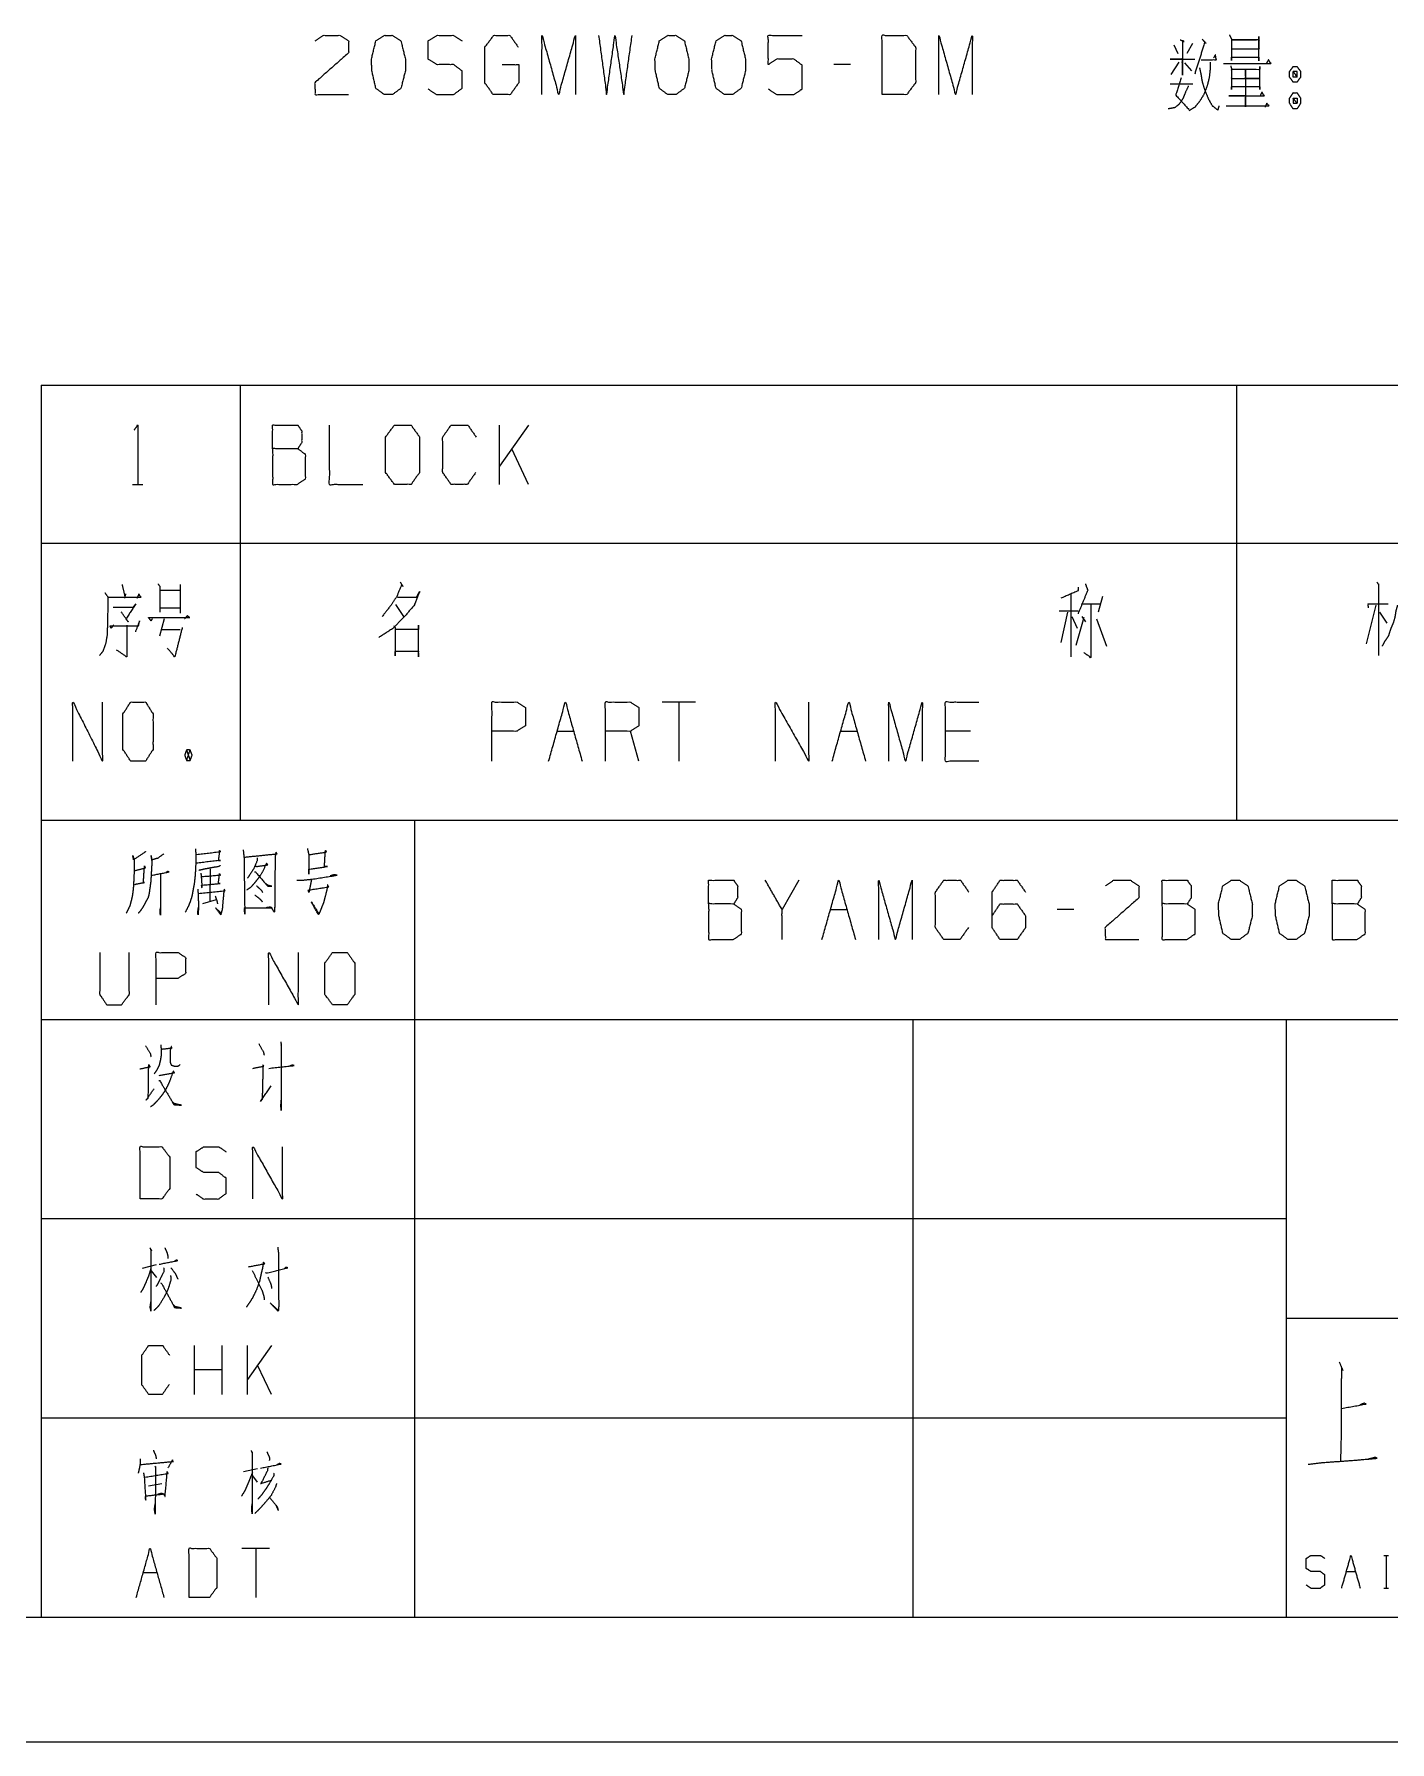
# Model space of a CAD drawing. Header units: millimetres. Extents: x 2210 to 79821, y -19430 to 2344.
# Drawn here: x 7686.4 to 7740.8, y 1492.8 to 1561.4 of the extents above; entities that cross this region are included whole.
import ezdxf

# ---------------------------------------------------------------- set-up
doc = ezdxf.new("R2010")
doc.units = ezdxf.units.MM
doc.layers.add('101', color=7, linetype='Continuous', true_color=0xffffff)

msp = doc.modelspace()

# ---------------------------------------------------------------- linework, layer by layer
msp.add_line((2209.782, 1492.822), (13049.157, 1492.822))
at = {"layer": '101', "color": 72, "linetype": 'Continuous', "lineweight": 18}
for p, q in [((7732.175, 1560.943), (7732.334, 1560.593)), ((7732.917, 1560.993), (7732.687, 1560.593)), ((7719.188, 1560.143), (7718.516, 1560.143)), ((7732.369, 1560.243), (7732.051, 1559.743)), ((7732.599, 1560.218), (7732.882, 1559.893)), ((7732.016, 1559.368), (7732.935, 1559.368)), ((7686.684, 1547.284), (7686.684, 1540.934)), ((7686.684, 1547.284), (7694.684, 1547.284)), ((7694.684, 1547.284), (7734.684, 1547.284)), ((7694.684, 1547.284), (7694.684, 1540.934)), ((7734.684, 1547.284), (7764.684, 1547.284)), ((7734.684, 1547.284), (7734.684, 1540.934)), ((7706.255, 1545.672), (7705.089, 1544.022)), ((7705.089, 1543.297), (7705.089, 1545.672)), ((7706.255, 1543.297), (7705.584, 1544.722)), ((7690.353, 1543.297), (7690.777, 1543.297)), ((7686.684, 1540.934), (7694.684, 1540.934)), ((7686.684, 1540.934), (7686.684, 1529.822)), ((7694.684, 1540.934), (7734.684, 1540.934)), ((7694.684, 1540.934), (7694.684, 1529.822)), ((7734.684, 1540.934), (7764.684, 1540.934)), ((7734.684, 1540.934), (7734.684, 1529.822)), ((7691.444, 1539.047), (7692.26, 1539.047)), ((7692.275, 1539.272), (7692.275, 1538.122)), ((7728.038, 1538.897), (7728.038, 1536.372)), ((7691.444, 1538.347), (7692.26, 1538.347)), ((7700.915, 1538.472), (7701.233, 1537.997)), ((7727.561, 1538.222), (7728.321, 1538.222)), ((7727.897, 1538.172), (7727.632, 1536.947)), ((7728.462, 1538.497), (7729.24, 1538.497)), ((7729.311, 1538.797), (7729.134, 1538.172)), ((7740.285, 1538.447), (7739.896, 1536.897)), ((7740.426, 1538.172), (7740.726, 1537.722)), ((7691.632, 1537.897), (7691.444, 1537.197)), ((7728.074, 1537.997), (7728.286, 1537.522)), ((7728.551, 1537.947), (7728.233, 1536.822)), ((7728.48, 1537.997), (7728.621, 1537.772)), ((7729.063, 1537.897), (7729.47, 1536.797)), ((7691.491, 1537.472), (7692.275, 1537.472)), ((7712.962, 1534.559), (7711.619, 1534.559)), ((7712.291, 1534.559), (7712.291, 1532.184)), ((7707.402, 1533.384), (7708.074, 1533.384)), ((7710.686, 1532.184), (7710.35, 1533.384)), ((7718.784, 1533.384), (7719.456, 1533.384)), ((7724.009, 1533.384), (7723.001, 1533.384)), ((7692.529, 1532.634), (7692.671, 1532.209)), ((7686.684, 1529.822), (7694.684, 1529.822)), ((7694.684, 1529.822), (7734.684, 1529.822)), ((7734.684, 1529.822), (7764.684, 1529.822)), ((7693.476, 1527.869), (7693.46, 1526.567)), ((7717.108, 1527.403), (7716.437, 1526.228)), ((7693.179, 1526.478), (7693.726, 1526.633)), ((7718.377, 1526.228), (7719.049, 1526.228)), ((7728.155, 1526.228), (7727.483, 1526.228)), ((7691.3, 1511.972), (7690.744, 1511.827)), ((7691.11, 1511.723), (7691.315, 1511.454)), ((7692.851, 1506.766), (7692.851, 1508.732)), ((7693.963, 1506.766), (7693.963, 1508.732)), ((7694.973, 1506.766), (7694.973, 1508.732)), ((7695.939, 1508.732), (7694.973, 1507.366)), ((7693.963, 1507.759), (7692.851, 1507.759)), ((7695.939, 1506.766), (7695.382, 1507.946)), ((7695.379, 1503.786), (7694.808, 1503.662)), ((7695.174, 1503.496), (7695.364, 1503.248)), ((7691.004, 1503.103), (7691.531, 1503.186)), ((7695.862, 1500.588), (7694.75, 1500.588)), ((7695.306, 1500.588), (7695.306, 1498.621)), ((7740.596, 1500.307), (7740.782, 1500.307)), ((7740.694, 1500.307), (7740.694, 1498.996)), ((7690.785, 1499.615), (7691.341, 1499.615)), ((7739.094, 1499.658), (7739.465, 1499.658)), ((7740.596, 1498.996), (7740.782, 1498.996))]:
    msp.add_line(p, q, dxfattribs=at)
at = {"layer": '101', "color": 133, "linetype": 'Continuous', "lineweight": 18}
for p, q in [((7686.684, 1529.822), (7866.684, 1529.822)), ((7686.684, 1529.822), (7686.684, 1497.822)), ((7701.684, 1529.822), (7701.684, 1497.822)), ((7686.684, 1521.822), (7866.684, 1521.822)), ((7721.684, 1521.822), (7721.684, 1497.822)), ((7736.684, 1521.822), (7736.684, 1497.822)), ((7686.684, 1513.822), (7736.684, 1513.822)), ((7736.684, 1509.822), (7845.684, 1509.822)), ((7686.684, 1505.822), (7736.684, 1505.822)), ((7476.684, 1497.822), (7866.684, 1497.822)), ((7686.684, 1497.822), (7866.684, 1497.822)), ((7451.684, 1492.822), (7871.684, 1492.822))]:
    msp.add_line(p, q, dxfattribs=at)
at = {"layer": '101', "color": 72, "linetype": 'Continuous', "lineweight": 18}
for points, knots in [([(7697.692, 1561.093), (7698.01, 1561.318), (7698.699, 1561.318), (7699.035, 1561.093), (7699.035, 1560.618), (7697.674, 1559.418), (7697.692, 1558.943), (7699.035, 1558.943)], [0, 0, 0.069691, 0.192976, 0.265274, 0.350227, 0.67474, 0.759752, 1, 1]), ([(7700.799, 1558.943), (7701.135, 1559.193), (7701.312, 1559.893), (7701.312, 1560.368), (7701.135, 1561.093), (7700.799, 1561.318), (7700.463, 1561.318), (7700.127, 1561.093), (7699.951, 1560.368), (7699.968, 1559.893), (7700.127, 1559.193), (7700.463, 1558.943), (7700.799, 1558.943)], [0, 0, 0.067524, 0.18397, 0.260583, 0.380943, 0.446139, 0.500306, 0.565503, 0.685862, 0.762528, 0.878309, 0.945833, 1, 1]), ([(7702.227, 1559.168), (7702.563, 1558.943), (7703.252, 1558.943), (7703.588, 1559.193), (7703.588, 1559.893), (7703.252, 1560.143), (7702.581, 1560.143), (7702.227, 1560.368), (7702.227, 1561.093), (7702.581, 1561.318), (7703.252, 1561.318), (7703.588, 1561.093)], [0, 0, 0.068037, 0.184056, 0.254519, 0.372335, 0.442798, 0.555842, 0.62637, 0.748394, 0.818922, 0.931966, 1, 1]), ([(7705.193, 1560.143), (7705.865, 1560.143), (7705.865, 1559.418), (7705.529, 1558.943), (7704.839, 1558.943), (7704.504, 1559.418), (7704.504, 1560.843), (7704.857, 1561.318), (7705.511, 1561.318), (7705.847, 1560.843)], [0, 0, 0.103295, 0.214796, 0.30426, 0.410274, 0.49974, 0.718896, 0.809958, 0.910535, 1, 1]), ([(7706.798, 1558.943), (7706.798, 1561.318), (7707.469, 1558.943), (7708.141, 1561.318), (7708.141, 1558.943)], [0, 0, 0.245192, 0.5, 0.754808, 1, 1]), ([(7709.074, 1561.318), (7709.392, 1558.943), (7709.728, 1561.318), (7710.082, 1558.943), (7710.418, 1561.318)], [0, 0, 0.249745, 0.499742, 0.750003, 1, 1]), ([(7712.181, 1558.943), (7712.517, 1559.193), (7712.694, 1559.893), (7712.694, 1560.368), (7712.517, 1561.093), (7712.181, 1561.318), (7711.846, 1561.318), (7711.51, 1561.093), (7711.333, 1560.368), (7711.351, 1559.893), (7711.51, 1559.193), (7711.846, 1558.943), (7712.181, 1558.943)], [0, 0, 0.067524, 0.18397, 0.260583, 0.380943, 0.446139, 0.500306, 0.565503, 0.685862, 0.762528, 0.878309, 0.945833, 1, 1]), ([(7714.458, 1558.943), (7714.794, 1559.193), (7714.971, 1559.893), (7714.971, 1560.368), (7714.794, 1561.093), (7714.458, 1561.318), (7714.122, 1561.318), (7713.786, 1561.093), (7713.61, 1560.368), (7713.627, 1559.893), (7713.786, 1559.193), (7714.122, 1558.943), (7714.458, 1558.943)], [0, 0, 0.067524, 0.18397, 0.260583, 0.380943, 0.446139, 0.500306, 0.565503, 0.685862, 0.762528, 0.878309, 0.945833, 1, 1]), ([(7715.886, 1559.168), (7716.222, 1558.943), (7716.911, 1558.943), (7717.247, 1559.168), (7717.247, 1560.118), (7716.911, 1560.368), (7716.222, 1560.368), (7715.886, 1560.143), (7715.886, 1561.318), (7717.247, 1561.318)], [0, 0, 0.062229, 0.168345, 0.230571, 0.376816, 0.441264, 0.547379, 0.609609, 0.79049, 1, 1]), ([(7720.457, 1558.943), (7721.446, 1558.943), (7721.8, 1559.418), (7721.8, 1560.843), (7721.446, 1561.318), (7720.457, 1561.318), (7720.457, 1558.943)], [0, 0, 0.142134, 0.22716, 0.43179, 0.516817, 0.658951, 1, 1]), ([(7722.733, 1558.943), (7722.733, 1561.318), (7723.405, 1558.943), (7724.076, 1561.318), (7724.076, 1558.943)], [0, 0, 0.245192, 0.5, 0.754808, 1, 1]), ([(7732.422, 1561.143), (7732.581, 1561.068), (7732.511, 1561.118), (7732.511, 1559.718), (7732.511, 1560.368), (7732.016, 1560.368), (7733.006, 1560.368)], [0, 0, 0.046317, 0.06912, 0.437818, 0.608999, 0.739333, 1, 1]), ([(7733.306, 1561.168), (7733.465, 1560.993), (7733.412, 1561.043), (7733.006, 1559.768)], [0, 0, 0.14354, 0.187773, 1, 1]), ([(7734.398, 1561.343), (7734.487, 1561.168), (7734.487, 1560.318), (7734.487, 1560.443), (7735.583, 1560.443), (7735.583, 1560.293), (7735.583, 1561.268), (7735.583, 1561.143), (7734.487, 1561.143), (7735.583, 1561.143), (7735.583, 1560.768), (7734.487, 1560.768)], [0, 0, 0.027307, 0.145701, 0.163112, 0.315748, 0.336642, 0.472446, 0.489857, 0.642494, 0.795131, 0.847363, 1, 1]), ([(7733.624, 1560.243), (7733.624, 1559.943), (7733.589, 1559.618), (7733.5, 1559.268), (7733.359, 1558.918), (7733.2, 1558.668), (7733.023, 1558.443), (7732.776, 1558.293)], [0, 0, 0.134096, 0.280225, 0.441583, 0.610311, 0.742764, 0.870658, 1, 1]), ([(7733.271, 1560.343), (7733.872, 1560.343), (7733.836, 1560.543), (7733.766, 1560.418)], [0, 0, 0.634144, 0.848464, 1, 1]), ([(7734.169, 1560.193), (7736.06, 1560.193), (7735.971, 1560.343), (7735.883, 1560.193)], [0, 0, 0.844518, 0.922261, 1, 1]), ([(7732.458, 1559.618), (7732.246, 1558.918), (7732.776, 1558.343)], [0, 0, 0.48324, 1, 1]), ([(7733.2, 1560.018), (7733.253, 1559.768), (7733.306, 1559.468), (7733.412, 1559.118), (7733.554, 1558.768), (7733.713, 1558.493), (7733.942, 1558.318), (7733.995, 1558.493)], [0, 0, 0.122115, 0.267684, 0.442437, 0.622812, 0.774611, 0.912622, 1, 1]), ([(7734.451, 1560.093), (7734.487, 1559.968), (7734.487, 1559.143), (7734.487, 1559.268), (7735.618, 1559.268), (7735.618, 1559.143), (7735.618, 1560.068), (7735.618, 1559.943), (7734.487, 1559.943), (7734.487, 1559.593), (7735.618, 1559.593), (7735.052, 1559.593), (7735.052, 1559.943), (7735.052, 1558.443), (7735.052, 1558.893), (7734.381, 1558.893), (7735.795, 1558.893), (7735.706, 1559.043), (7735.636, 1558.893)], [0, 0, 0.011506, 0.084582, 0.095654, 0.195851, 0.206923, 0.288857, 0.299929, 0.400126, 0.431128, 0.531325, 0.581425, 0.612426, 0.745291, 0.78515, 0.844642, 0.96989, 0.985312, 1, 1]), ([(7737.117, 1560.068), (7736.958, 1560.068), (7736.816, 1559.868), (7736.816, 1559.643), (7736.958, 1559.443), (7737.117, 1559.443), (7737.258, 1559.643), (7737.258, 1559.868), (7737.117, 1560.068)], [0, 0, 0.091001, 0.231139, 0.359865, 0.5, 0.591001, 0.731136, 0.859863, 1, 1]), ([(7736.958, 1559.643), (7737.117, 1559.643), (7736.958, 1559.868), (7736.958, 1559.643)], [0, 0, 0.241145, 0.658887, 1, 1]), ([(7737.117, 1559.643), (7737.117, 1559.868), (7736.958, 1559.868)], [0, 0, 0.585845, 1, 1]), ([(7732.758, 1559.293), (7732.617, 1558.993), (7732.528, 1558.768), (7732.369, 1558.543), (7732.21, 1558.418), (7731.945, 1558.368)], [0, 0, 0.251056, 0.434038, 0.642627, 0.795774, 1, 1]), ([(7737.258, 1558.793), (7737.117, 1559.018), (7736.958, 1559.018), (7736.816, 1558.793), (7736.816, 1558.593), (7736.958, 1558.368), (7737.117, 1558.368), (7737.258, 1558.593), (7737.258, 1558.793)], [0, 0, 0.149203, 0.238508, 0.387711, 0.5, 0.649203, 0.738508, 0.887711, 1, 1]), ([(7736.958, 1558.793), (7736.958, 1558.593), (7737.117, 1558.593)], [0, 0, 0.557008, 1, 1]), ([(7737.117, 1558.793), (7736.958, 1558.793), (7737.117, 1558.593), (7737.117, 1558.793)], [0, 0, 0.258804, 0.674586, 1, 1]), ([(7734.275, 1558.493), (7735.989, 1558.493), (7735.901, 1558.593), (7735.83, 1558.443)], [0, 0, 0.851384, 0.917653, 1, 1]), ([(7690.423, 1545.472), (7690.565, 1545.672), (7690.565, 1543.297)], [0, 0, 0.093491, 1, 1]), ([(7695.983, 1544.722), (7695.983, 1545.672), (7696.99, 1545.672), (7697.149, 1545.447), (7697.149, 1544.972), (7696.99, 1544.722), (7695.983, 1544.722), (7695.983, 1543.297), (7696.973, 1543.297), (7697.308, 1543.522), (7697.308, 1544.497), (7696.99, 1544.722)], [0, 0, 0.115917, 0.238846, 0.272468, 0.330427, 0.366584, 0.489512, 0.663388, 0.78416, 0.833484, 0.952452, 1, 1]), ([(7698.259, 1545.672), (7698.259, 1543.297), (7699.603, 1543.297)], [0, 0, 0.638733, 1, 1]), ([(7700.872, 1543.297), (7701.543, 1543.297), (7701.879, 1543.772), (7701.879, 1545.197), (7701.543, 1545.672), (7700.872, 1545.672), (7700.518, 1545.197), (7700.518, 1543.772), (7700.872, 1543.297)], [0, 0, 0.102684, 0.191619, 0.409477, 0.498411, 0.601095, 0.691619, 0.909477, 1, 1]), ([(7704.138, 1543.772), (7703.802, 1543.297), (7703.148, 1543.297), (7702.812, 1543.772), (7702.812, 1545.197), (7703.148, 1545.672), (7703.82, 1545.672), (7704.155, 1545.197)], [0, 0, 0.11457, 0.243368, 0.357935, 0.638584, 0.753151, 0.88543, 1, 1]), ([(7689.247, 1538.947), (7689.372, 1538.772), (7689.341, 1537.272), (7689.278, 1536.897), (7689.168, 1536.597), (7689.027, 1536.422)], [0, 0, 0.081566, 0.649824, 0.793832, 0.914832, 1, 1]), ([(7689.388, 1538.772), (7690.69, 1538.772), (7690.612, 1538.897), (7690.533, 1538.722)], [0, 0, 0.79327, 0.883171, 1, 1]), ([(7689.937, 1539.272), (7690.047, 1538.822), (7690.078, 1538.897), (7690.031, 1538.722)], [0, 0, 0.638265, 0.750293, 1, 1]), ([(7691.381, 1539.297), (7691.459, 1539.197), (7691.459, 1538.172)], [0, 0, 0.110318, 1, 1]), ([(7701.003, 1538.772), (7701.763, 1538.772), (7701.887, 1538.997), (7701.657, 1538.422), (7701.233, 1537.947), (7700.827, 1537.522), (7700.243, 1537.147)], [0, 0, 0.213824, 0.286066, 0.460275, 0.639447, 0.80491, 1, 1]), ([(7701.109, 1539.372), (7701.215, 1539.197), (7701.162, 1539.272), (7700.968, 1538.797), (7700.738, 1538.447), (7700.385, 1537.997)], [0, 0, 0.113643, 0.164652, 0.449685, 0.682203, 1, 1]), ([(7728.321, 1539.172), (7728.321, 1539.022), (7727.632, 1538.722)], [0, 0, 0.166335, 1, 1]), ([(7728.621, 1539.297), (7728.71, 1539.047), (7728.321, 1538.097)], [0, 0, 0.205285, 1, 1]), ([(7740.32, 1539.372), (7740.391, 1539.272), (7740.391, 1536.422)], [0, 0, 0.041199, 1, 1]), ([(7689.576, 1538.372), (7690.392, 1538.372), (7690.486, 1538.497), (7690.094, 1537.897), (7690.188, 1537.772), (7689.906, 1538.172)], [0, 0, 0.349352, 0.41636, 0.723317, 0.790325, 1, 1]), ([(7728.834, 1538.497), (7728.834, 1536.347), (7728.551, 1536.547)], [0, 0, 0.861245, 1, 1]), ([(7739.984, 1538.347), (7739.966, 1538.497), (7740.779, 1538.497)], [0, 0, 0.156667, 1, 1]), ([(7741.151, 1538.447), (7741.08, 1538.197), (7741.045, 1537.972), (7740.974, 1537.722), (7740.868, 1537.472), (7740.779, 1537.197), (7740.638, 1536.997), (7740.532, 1536.797)], [0, 0, 0.146031, 0.274053, 0.420084, 0.572724, 0.735083, 0.872755, 1, 1]), ([(7689.592, 1537.647), (7689.498, 1537.522), (7689.451, 1537.622), (7690.596, 1537.622), (7690.643, 1537.822), (7690.471, 1537.372)], [0, 0, 0.074524, 0.127161, 0.67261, 0.770465, 1, 1]), ([(7690.125, 1537.647), (7690.125, 1536.372), (7689.718, 1536.647)], [0, 0, 0.721581, 1, 1]), ([(7691.146, 1537.897), (7691.099, 1537.822), (7691.004, 1537.947), (7692.652, 1537.947), (7692.558, 1538.022), (7692.448, 1537.897)], [0, 0, 0.040633, 0.112439, 0.86841, 0.923643, 1, 1]), ([(7692.354, 1537.547), (7692.056, 1536.372), (7691.757, 1536.722)], [0, 0, 0.725031, 1, 1]), ([(7700.844, 1537.622), (7700.897, 1537.547), (7700.897, 1536.422), (7700.897, 1536.597), (7701.834, 1536.597), (7701.834, 1536.372), (7701.834, 1537.647), (7701.834, 1537.472), (7700.933, 1537.472)], [0, 0, 0.018725, 0.248079, 0.283757, 0.474741, 0.520613, 0.780549, 0.816226, 1, 1]), ([(7687.963, 1532.184), (7687.963, 1534.559), (7689.156, 1532.184), (7689.156, 1534.559)], [0, 0, 0.320621, 0.679379, 1, 1]), ([(7690.286, 1532.184), (7690.882, 1532.184), (7691.18, 1532.659), (7691.18, 1534.084), (7690.882, 1534.559), (7690.286, 1534.559), (7689.972, 1534.084), (7689.972, 1532.659), (7690.286, 1532.184)], [0, 0, 0.094594, 0.183574, 0.409674, 0.498654, 0.593248, 0.683574, 0.909674, 1, 1]), ([(7704.79, 1532.184), (7704.79, 1534.559), (7705.797, 1534.559), (7706.133, 1534.334), (7706.133, 1533.609), (7705.779, 1533.384), (7704.79, 1533.384)], [0, 0, 0.401146, 0.571314, 0.639588, 0.762043, 0.832817, 1, 1]), ([(7709.343, 1532.184), (7709.343, 1534.559), (7710.35, 1534.559), (7710.686, 1534.334), (7710.686, 1533.609), (7710.35, 1533.384), (7709.343, 1533.384)], [0, 0, 0.400952, 0.571034, 0.639278, 0.761674, 0.829918, 1, 1]), ([(7716.172, 1532.184), (7716.172, 1534.559), (7717.515, 1532.184), (7717.515, 1534.559)], [0, 0, 0.317574, 0.682426, 1, 1]), ([(7720.725, 1532.184), (7720.725, 1534.559), (7721.397, 1532.184), (7722.068, 1534.559), (7722.068, 1532.184)], [0, 0, 0.245192, 0.5, 0.754808, 1, 1]), ([(7724.345, 1532.184), (7723.001, 1532.184), (7723.001, 1534.559), (7724.345, 1534.559)], [0, 0, 0.26539, 0.73461, 1, 1]), ([(7692.529, 1532.209), (7692.671, 1532.209), (7692.749, 1532.434), (7692.671, 1532.634), (7692.529, 1532.634), (7692.451, 1532.434), (7692.529, 1532.209), (7692.671, 1532.634)], [0, 0, 0.086283, 0.23189, 0.363169, 0.449452, 0.580731, 0.726338, 1, 1]), ([(7692.883, 1528.664), (7692.898, 1528.466), (7692.898, 1528.112), (7692.883, 1527.781), (7692.867, 1527.56), (7692.836, 1527.273), (7692.789, 1527.03), (7692.742, 1526.765), (7692.68, 1526.567), (7692.602, 1526.368), (7692.477, 1526.125)], [0, 0, 0.076501, 0.212087, 0.339339, 0.424292, 0.535104, 0.630036, 0.733301, 0.813244, 0.895184, 1, 1]), ([(7692.929, 1528.443), (7693.897, 1528.554), (7693.85, 1528.598), (7693.804, 1528.201), (7693.882, 1528.201), (7692.914, 1528.09)], [0, 0, 0.39108, 0.416924, 0.577585, 0.60892, 1, 1]), ([(7694.802, 1528.62), (7694.833, 1528.333), (7694.865, 1526.059), (7694.849, 1526.302), (7695.957, 1526.302), (7695.879, 1526.324), (7695.723, 1526.302)], [0, 0, 0.069512, 0.617083, 0.675676, 0.942511, 0.962039, 1, 1]), ([(7697.377, 1528.686), (7697.44, 1528.421), (7697.44, 1527.649), (7697.44, 1527.847), (7698.189, 1527.958), (7698.064, 1527.958), (7698.095, 1528.51), (7698.111, 1528.598), (7698.142, 1528.532), (7698.033, 1528.51), (7697.44, 1528.421)], [0, 0, 0.076615, 0.294118, 0.350048, 0.563217, 0.598361, 0.753969, 0.779212, 0.799823, 0.831203, 1, 1]), ([(7690.885, 1528.554), (7690.823, 1528.51), (7690.401, 1528.223), (7690.37, 1528.399), (7690.417, 1528.223), (7690.417, 1527.649), (7690.401, 1527.295), (7690.385, 1527.052), (7690.354, 1526.81), (7690.307, 1526.589), (7690.245, 1526.368), (7690.167, 1526.213), (7690.104, 1526.081)], [0, 0, 0.024363, 0.186803, 0.243942, 0.302154, 0.485023, 0.597668, 0.675195, 0.753199, 0.825098, 0.898191, 0.953346, 1, 1]), ([(7690.448, 1527.229), (7690.479, 1527.251), (7690.838, 1527.317), (7690.791, 1527.295), (7690.838, 1527.98), (7690.869, 1527.891), (7690.432, 1527.781)], [0, 0, 0.022681, 0.239273, 0.269981, 0.676983, 0.732557, 1, 1]), ([(7691.619, 1528.466), (7691.369, 1528.289), (7691.135, 1528.223), (7691.104, 1528.399), (7691.135, 1528.134), (7691.119, 1527.869), (7691.104, 1527.582), (7691.088, 1527.339), (7691.057, 1527.119), (7691.026, 1526.876), (7690.979, 1526.699), (7690.901, 1526.567), (7690.823, 1526.412), (7690.745, 1526.28), (7690.666, 1526.169), (7690.588, 1526.081)], [0, 0, 0.096323, 0.172941, 0.229419, 0.31342, 0.396988, 0.487497, 0.564126, 0.634338, 0.711439, 0.768976, 0.817389, 0.871907, 0.92032, 0.962889, 1, 1]), ([(7693.882, 1528.002), (7693.835, 1527.958), (7693.445, 1527.891), (7693.226, 1527.847), (7693.023, 1527.803)], [0, 0, 0.07226, 0.516589, 0.766867, 1, 1]), ([(7694.849, 1528.333), (7696.16, 1528.466), (7696.113, 1528.532), (7696.082, 1528.333), (7696.067, 1526.346), (7696.051, 1526.125), (7695.942, 1526.302)], [0, 0, 0.32813, 0.348326, 0.398409, 0.893176, 0.948286, 1, 1]), ([(7695.286, 1527.98), (7695.348, 1527.958), (7695.786, 1528.024), (7695.739, 1528.09), (7695.536, 1527.671), (7695.38, 1527.45), (7695.239, 1527.273), (7695.099, 1527.119), (7694.943, 1527.008)], [0, 0, 0.033928, 0.260451, 0.302015, 0.540804, 0.679359, 0.795007, 0.902031, 1, 1]), ([(7695.364, 1528.311), (7695.364, 1528.201), (7695.224, 1527.869), (7695.052, 1527.604), (7694.974, 1527.494)], [0, 0, 0.119857, 0.510439, 0.853216, 1, 1]), ([(7691.119, 1527.604), (7691.822, 1527.737), (7691.775, 1527.759), (7691.697, 1527.715)], [0, 0, 0.834819, 0.895271, 1, 1]), ([(7691.478, 1527.649), (7691.478, 1526.015), (7691.463, 1526.125), (7691.478, 1526.302)], [0, 0, 0.849785, 0.907773, 1, 1]), ([(7693.101, 1527.693), (7693.117, 1527.538), (7693.148, 1527.097), (7693.132, 1527.207), (7693.866, 1527.273), (7693.804, 1527.273), (7693.85, 1527.671), (7693.882, 1527.604), (7693.117, 1527.538)], [0, 0, 0.056492, 0.217482, 0.258029, 0.525926, 0.548635, 0.694164, 0.720796, 1, 1]), ([(7695.255, 1527.737), (7695.302, 1527.737), (7695.786, 1527.163), (7695.957, 1527.163), (7695.786, 1527.207), (7695.708, 1527.251)], [0, 0, 0.037884, 0.645156, 0.784053, 0.927468, 1, 1]), ([(7696.956, 1527.406), (7697.159, 1527.406), (7697.565, 1527.45), (7698.564, 1527.604), (7698.454, 1527.627), (7698.298, 1527.582)], [0, 0, 0.107045, 0.322389, 0.855631, 0.914429, 1, 1]), ([(7697.549, 1527.45), (7697.44, 1526.92), (7697.409, 1527.008), (7698.236, 1527.141), (7698.189, 1527.229), (7698.189, 1527.141), (7698.095, 1526.765), (7698.033, 1526.523), (7697.955, 1526.324), (7697.892, 1526.169), (7697.846, 1526.059), (7697.814, 1526.037), (7697.533, 1526.545), (7697.83, 1526.081)], [0, 0, 0.136367, 0.159976, 0.371153, 0.396349, 0.418608, 0.516111, 0.579315, 0.633124, 0.675136, 0.705359, 0.714999, 0.861275, 1, 1]), ([(7713.489, 1526.453), (7713.489, 1527.403), (7714.496, 1527.403), (7714.655, 1527.178), (7714.655, 1526.703), (7714.496, 1526.453), (7713.489, 1526.453), (7713.489, 1525.028), (7714.478, 1525.028), (7714.814, 1525.253), (7714.814, 1526.228), (7714.496, 1526.453)], [0, 0, 0.115917, 0.238846, 0.272469, 0.330427, 0.366584, 0.489513, 0.663388, 0.78416, 0.833484, 0.952452, 1, 1]), ([(7716.437, 1525.028), (7716.437, 1526.228), (7715.765, 1527.403)], [0, 0, 0.469958, 1, 1]), ([(7720.318, 1525.028), (7720.318, 1527.403), (7720.99, 1525.028), (7721.661, 1527.403), (7721.661, 1525.028)], [0, 0, 0.245192, 0.5, 0.754808, 1, 1]), ([(7723.92, 1525.503), (7723.584, 1525.028), (7722.93, 1525.028), (7722.594, 1525.503), (7722.594, 1526.928), (7722.93, 1527.403), (7723.602, 1527.403), (7723.938, 1526.928)], [0, 0, 0.11457, 0.243368, 0.357935, 0.638584, 0.753151, 0.88543, 1, 1]), ([(7724.871, 1525.978), (7725.189, 1526.453), (7725.878, 1526.453), (7726.214, 1525.978), (7726.214, 1525.503), (7725.878, 1525.028), (7725.189, 1525.028), (7724.871, 1525.503), (7724.871, 1526.928), (7725.189, 1527.403), (7725.878, 1527.403), (7726.214, 1526.928)], [0, 0, 0.076963, 0.16976, 0.248073, 0.312018, 0.390331, 0.483129, 0.560091, 0.751927, 0.828889, 0.921687, 1, 1]), ([(7729.424, 1527.178), (7729.742, 1527.403), (7730.431, 1527.403), (7730.767, 1527.178), (7730.767, 1526.703), (7729.406, 1525.503), (7729.424, 1525.028), (7730.767, 1525.028)], [0, 0, 0.069694, 0.192979, 0.265274, 0.350227, 0.67474, 0.759752, 1, 1]), ([(7731.7, 1526.453), (7731.7, 1527.403), (7732.708, 1527.403), (7732.867, 1527.178), (7732.867, 1526.703), (7732.708, 1526.453), (7731.7, 1526.453), (7731.7, 1525.028), (7732.69, 1525.028), (7733.026, 1525.253), (7733.026, 1526.228), (7732.708, 1526.453)], [0, 0, 0.115917, 0.238847, 0.27247, 0.330429, 0.366585, 0.489516, 0.663391, 0.784165, 0.833487, 0.952454, 1, 1]), ([(7734.808, 1525.028), (7735.143, 1525.278), (7735.32, 1525.978), (7735.32, 1526.453), (7735.143, 1527.178), (7734.808, 1527.403), (7734.472, 1527.403), (7734.136, 1527.178), (7733.959, 1526.453), (7733.977, 1525.978), (7734.136, 1525.278), (7734.472, 1525.028), (7734.808, 1525.028)], [0, 0, 0.067527, 0.183972, 0.260585, 0.380944, 0.446144, 0.500307, 0.565506, 0.685865, 0.76253, 0.87831, 0.945837, 1, 1]), ([(7737.084, 1525.028), (7737.42, 1525.278), (7737.597, 1525.978), (7737.597, 1526.453), (7737.42, 1527.178), (7737.084, 1527.403), (7736.748, 1527.403), (7736.412, 1527.178), (7736.236, 1526.453), (7736.253, 1525.978), (7736.412, 1525.278), (7736.748, 1525.028), (7737.084, 1525.028)], [0, 0, 0.067524, 0.18397, 0.260583, 0.380943, 0.446139, 0.500306, 0.565503, 0.685863, 0.762528, 0.878309, 0.945833, 1, 1]), ([(7738.53, 1526.453), (7738.53, 1527.403), (7739.537, 1527.403), (7739.696, 1527.178), (7739.696, 1526.703), (7739.537, 1526.453), (7738.53, 1526.453), (7738.53, 1525.028), (7739.52, 1525.028), (7739.855, 1525.253), (7739.855, 1526.228), (7739.537, 1526.453)], [0, 0, 0.115917, 0.238848, 0.27247, 0.330428, 0.366584, 0.489515, 0.66339, 0.784162, 0.833487, 0.952454, 1, 1]), ([(7692.976, 1527.052), (7692.992, 1526.854), (7693.007, 1526.346), (7692.992, 1526.015), (7692.976, 1526.103), (7693.007, 1526.324)], [0, 0, 0.147471, 0.523365, 0.768668, 0.835023, 1, 1]), ([(7693.007, 1526.876), (7694.069, 1526.986), (7694.038, 1527.052), (7694.022, 1526.942), (7693.975, 1526.434), (7693.96, 1526.235), (7693.897, 1526.015), (7693.694, 1526.302), (7693.913, 1526.081)], [0, 0, 0.374083, 0.399749, 0.43883, 0.61759, 0.687459, 0.767887, 0.891105, 1, 1]), ([(7693.679, 1526.765), (7693.741, 1526.589), (7693.772, 1526.456)], [0, 0, 0.579215, 1, 1]), ([(7695.27, 1526.81), (7695.473, 1526.655), (7695.567, 1526.545)], [0, 0, 0.637944, 1, 1]), ([(7695.333, 1527.185), (7695.505, 1527.03), (7695.583, 1526.92)], [0, 0, 0.630834, 1, 1]), ([(7689.04, 1524.502), (7689.04, 1522.824), (7689.321, 1522.405), (7689.915, 1522.405), (7690.227, 1522.824), (7690.227, 1524.502)], [0, 0, 0.33715, 0.438599, 0.557782, 0.66285, 1, 1]), ([(7691.303, 1522.405), (7691.303, 1524.502), (7692.193, 1524.502), (7692.49, 1524.303), (7692.49, 1523.663), (7692.177, 1523.464), (7691.303, 1523.464)], [0, 0, 0.401145, 0.571312, 0.639588, 0.762043, 0.832818, 1, 1]), ([(7695.829, 1522.405), (7695.829, 1524.502), (7697.016, 1522.405), (7697.016, 1524.502)], [0, 0, 0.317575, 0.682425, 1, 1]), ([(7698.389, 1522.405), (7698.982, 1522.405), (7699.279, 1522.824), (7699.279, 1524.083), (7698.982, 1524.502), (7698.389, 1524.502), (7698.077, 1524.083), (7698.077, 1522.824), (7698.389, 1522.405)], [0, 0, 0.102684, 0.19162, 0.409478, 0.498414, 0.601098, 0.69162, 0.909478, 1, 1]), ([(7690.882, 1520.761), (7691.07, 1520.452), (7691.101, 1520.32)], [0, 0, 0.726452, 1, 1]), ([(7691.491, 1520.805), (7691.507, 1520.607), (7691.507, 1520.386), (7691.476, 1520.187), (7691.429, 1519.988), (7691.366, 1519.856), (7691.304, 1519.745), (7691.226, 1519.635)], [0, 0, 0.161539, 0.340478, 0.503498, 0.668955, 0.787647, 0.890428, 1, 1]), ([(7691.522, 1520.629), (7691.944, 1520.673), (7691.913, 1520.739), (7691.866, 1520.562), (7691.866, 1520.408), (7691.866, 1520.121), (7691.881, 1520.055), (7691.913, 1519.988), (7691.975, 1519.966), (7692.053, 1519.944), (7692.162, 1519.944), (7692.225, 1519.966), (7692.272, 1520.01)], [0, 0, 0.256861, 0.301243, 0.412007, 0.505689, 0.679669, 0.720918, 0.765306, 0.805452, 0.854617, 0.920845, 0.960991, 1, 1]), ([(7695.424, 1520.849), (7695.611, 1520.518), (7695.642, 1520.386)], [0, 0, 0.736529, 1, 1]), ([(7696.314, 1520.916), (7696.329, 1520.761), (7696.329, 1518.178), (7696.314, 1518.354), (7696.329, 1518.575)], [0, 0, 0.049515, 0.872926, 0.929447, 1, 1]), ([(7690.648, 1519.834), (7691.07, 1519.922), (7691.007, 1520.01), (7690.992, 1519.834), (7690.976, 1518.664), (7690.898, 1518.575), (7691.226, 1519.039)], [0, 0, 0.167422, 0.209474, 0.278414, 0.733408, 0.779231, 1, 1]), ([(7691.429, 1519.569), (7692.038, 1519.679), (7691.991, 1519.745), (7691.85, 1519.348), (7691.772, 1519.171), (7691.694, 1519.017), (7691.569, 1518.818), (7691.429, 1518.641), (7691.288, 1518.487), (7691.179, 1518.377), (7691.085, 1518.31)], [0, 0, 0.254941, 0.288363, 0.462053, 0.541623, 0.612966, 0.709673, 0.80267, 0.888733, 0.952733, 1, 1]), ([(7695.19, 1519.856), (7695.627, 1519.944), (7695.596, 1519.988), (7695.564, 1518.619), (7695.502, 1518.531), (7695.923, 1519.149)], [0, 0, 0.163595, 0.183435, 0.685805, 0.725489, 1, 1]), ([(7695.83, 1519.856), (7696.844, 1519.966), (7696.782, 1519.988), (7696.657, 1519.944)], [0, 0, 0.837047, 0.891364, 1, 1]), ([(7691.413, 1519.37), (7691.444, 1519.37), (7692.022, 1518.399), (7692.319, 1518.377), (7692.022, 1518.443), (7691.944, 1518.531)], [0, 0, 0.016597, 0.617583, 0.775731, 0.937327, 1, 1]), ([(7690.664, 1514.612), (7691.538, 1514.612), (7691.85, 1515.031), (7691.85, 1516.29), (7691.538, 1516.709), (7690.664, 1516.709), (7690.664, 1514.612)], [0, 0, 0.142136, 0.227161, 0.43179, 0.516816, 0.658952, 1, 1]), ([(7692.911, 1514.811), (7693.208, 1514.612), (7693.817, 1514.612), (7694.113, 1514.833), (7694.113, 1515.451), (7693.817, 1515.672), (7693.223, 1515.672), (7692.911, 1515.87), (7692.911, 1516.511), (7693.223, 1516.709), (7693.817, 1516.709), (7694.113, 1516.511)], [0, 0, 0.068036, 0.184055, 0.254519, 0.372335, 0.4428, 0.555844, 0.62637, 0.748394, 0.81892, 0.931964, 1, 1]), ([(7695.19, 1514.612), (7695.19, 1516.709), (7696.376, 1514.612), (7696.376, 1516.709)], [0, 0, 0.317575, 0.682425, 1, 1]), ([(7691.052, 1512.655), (7691.125, 1512.531), (7691.095, 1512.572), (7691.095, 1510.13), (7691.066, 1510.274), (7691.095, 1510.481)], [0, 0, 0.048142, 0.065074, 0.880813, 0.930182, 1, 1]), ([(7691.432, 1511.993), (7692.178, 1512.137), (7692.12, 1512.158), (7692.047, 1512.117)], [0, 0, 0.838754, 0.907252, 1, 1]), ([(7691.652, 1512.655), (7691.739, 1512.469), (7691.769, 1512.344), (7691.769, 1512.22)], [0, 0, 0.449924, 0.728677, 1, 1]), ([(7696.187, 1512.676), (7696.217, 1512.448), (7696.217, 1510.875), (7696.231, 1510.357), (7696.217, 1510.15), (7696.202, 1510.109), (7695.88, 1510.44), (7696.202, 1510.15)], [0, 0, 0.066217, 0.519982, 0.669307, 0.729162, 0.741827, 0.875056, 1, 1]), ([(7691.095, 1511.827), (7691.008, 1511.537), (7690.905, 1511.289), (7690.803, 1511.061), (7690.686, 1510.854)], [0, 0, 0.285939, 0.539663, 0.775435, 1, 1]), ([(7691.886, 1511.537), (7691.9, 1511.372), (7691.813, 1511.082), (7691.725, 1510.854), (7691.622, 1510.668), (7691.447, 1510.378), (7691.344, 1510.254), (7691.213, 1510.13)], [0, 0, 0.103476, 0.291956, 0.443856, 0.576191, 0.787107, 0.887318, 1, 1]), ([(7691.622, 1511.848), (7691.608, 1511.682), (7691.461, 1511.392), (7691.359, 1511.185), (7691.3, 1511.102)], [0, 0, 0.201933, 0.596284, 0.876828, 1, 1]), ([(7691.9, 1511.848), (7692.076, 1511.62), (7692.12, 1511.516), (7692.178, 1511.392)], [0, 0, 0.535199, 0.744449, 1, 1]), ([(7695.017, 1511.889), (7695.66, 1512.013), (7695.617, 1512.075), (7695.573, 1511.827), (7695.514, 1511.579), (7695.456, 1511.309), (7695.339, 1510.978), (7695.207, 1510.709), (7695.192, 1510.668), (7695.075, 1510.481), (7694.929, 1510.274)], [0, 0, 0.244428, 0.272774, 0.366789, 0.461906, 0.564547, 0.695473, 0.807142, 0.823507, 0.905515, 1, 1]), ([(7695.163, 1511.744), (7695.558, 1510.937), (7695.631, 1510.709), (7695.646, 1510.564)], [0, 0, 0.70022, 0.886543, 1, 1]), ([(7695.69, 1511.661), (7695.734, 1511.641), (7696.582, 1511.848), (7696.524, 1511.868), (7696.465, 1511.827)], [0, 0, 0.045965, 0.873307, 0.932104, 1, 1]), ([(7695.792, 1511.475), (7695.924, 1511.165), (7695.939, 1511.02)], [0, 0, 0.698424, 1, 1]), ([(7691.491, 1511.247), (7691.535, 1511.206), (7692.047, 1510.254), (7692.325, 1510.233), (7692.061, 1510.295), (7691.988, 1510.378)], [0, 0, 0.033497, 0.633662, 0.788434, 0.938664, 1, 1]), ([(7691.827, 1507.159), (7691.549, 1506.766), (7691.008, 1506.766), (7690.73, 1507.159), (7690.73, 1508.339), (7691.008, 1508.732), (7691.564, 1508.732), (7691.842, 1508.339)], [0, 0, 0.114569, 0.243366, 0.357935, 0.638584, 0.753153, 0.885431, 1, 1]), ([(7738.812, 1508.069), (7738.958, 1507.724), (7738.909, 1507.828), (7738.885, 1507.103), (7738.885, 1505.068), (7738.86, 1504.102)], [0, 0, 0.088891, 0.116032, 0.287978, 0.770794, 1, 1]), ([(7738.909, 1506.206), (7739.885, 1506.379), (7739.812, 1506.413), (7739.641, 1506.344)], [0, 0, 0.788943, 0.853361, 1, 1]), ([(7690.668, 1504.179), (7690.668, 1503.993), (7690.609, 1503.703), (7690.58, 1503.6)], [0, 0, 0.316024, 0.817546, 1, 1]), ([(7690.668, 1503.952), (7691.985, 1504.076), (7691.956, 1504.138), (7691.78, 1503.807)], [0, 0, 0.748923, 0.787787, 1, 1]), ([(7691.195, 1504.531), (7691.282, 1504.324), (7691.312, 1504.179)], [0, 0, 0.60334, 1, 1]), ([(7695.116, 1504.511), (7695.174, 1504.407), (7695.16, 1504.428), (7695.16, 1501.985), (7695.145, 1502.171), (7695.16, 1502.378)], [0, 0, 0.039885, 0.048389, 0.86771, 0.930393, 1, 1]), ([(7695.496, 1503.807), (7696.316, 1503.972), (7696.257, 1503.993), (7696.14, 1503.931)], [0, 0, 0.811187, 0.871426, 1, 1]), ([(7695.745, 1504.469), (7695.847, 1504.262), (7695.862, 1504.179), (7695.847, 1504.117)], [0, 0, 0.609647, 0.831592, 1, 1]), ([(7737.568, 1503.964), (7738.153, 1504.033), (7739.568, 1504.136), (7740.324, 1504.205), (7740.251, 1504.24), (7739.982, 1504.171)], [0, 0, 0.188617, 0.642502, 0.885462, 0.911348, 1, 1]), ([(7690.799, 1503.62), (7690.829, 1503.434), (7690.887, 1502.523), (7690.873, 1502.689), (7691.604, 1502.772), (7691.517, 1502.792), (7691.356, 1502.751)], [0, 0, 0.083431, 0.487204, 0.560752, 0.886551, 0.926463, 1, 1]), ([(7691.604, 1502.772), (7691.663, 1502.668), (7691.751, 1503.662), (7691.78, 1503.579), (7690.858, 1503.434)], [0, 0, 0.055629, 0.522276, 0.563362, 1, 1]), ([(7691.253, 1503.89), (7691.282, 1503.848), (7691.268, 1501.964), (7691.239, 1502.151), (7691.268, 1502.378)], [0, 0, 0.021551, 0.822258, 0.902418, 1, 1]), ([(7695.174, 1503.641), (7695.042, 1503.31), (7694.94, 1503.062), (7694.852, 1502.875), (7694.735, 1502.689)], [0, 0, 0.339096, 0.594725, 0.790666, 1, 1]), ([(7696.038, 1503.6), (7696.023, 1503.496), (7695.847, 1503.186), (7695.833, 1503.165), (7695.701, 1502.958), (7695.555, 1502.751), (7695.394, 1502.565)], [0, 0, 0.084867, 0.374487, 0.395069, 0.594277, 0.800098, 1, 1]), ([(7695.789, 1503.827), (7695.774, 1503.703), (7695.525, 1503.206), (7695.496, 1503.186), (7695.95, 1503.331)], [0, 0, 0.104845, 0.570656, 0.600711, 1, 1]), ([(7696.14, 1503.186), (7696.096, 1503.041), (7695.921, 1502.71), (7695.745, 1502.503), (7695.555, 1502.275), (7695.394, 1502.109), (7695.262, 1501.985)], [0, 0, 0.100504, 0.349351, 0.529547, 0.726521, 0.879827, 1, 1]), ([(7695.862, 1502.627), (7696.155, 1502.275), (7696.213, 1502.109), (7696.125, 1502.316)], [0, 0, 0.533337, 0.737998, 1, 1]), ([(7690.507, 1498.621), (7691.063, 1500.588), (7691.619, 1498.621)], [0, 0, 0.500001, 1, 1]), ([(7692.628, 1498.621), (7693.448, 1498.621), (7693.741, 1499.015), (7693.741, 1500.195), (7693.448, 1500.588), (7692.628, 1500.588), (7692.628, 1498.621)], [0, 0, 0.142137, 0.227162, 0.431791, 0.516816, 0.658952, 1, 1]), ([(7737.485, 1499.12), (7737.67, 1498.996), (7738.051, 1498.996), (7738.236, 1499.134), (7738.236, 1499.52), (7738.051, 1499.658), (7737.68, 1499.658), (7737.485, 1499.782), (7737.485, 1500.183), (7737.68, 1500.307), (7738.051, 1500.307), (7738.236, 1500.183)], [0, 0, 0.068034, 0.184057, 0.25452, 0.372334, 0.442797, 0.555846, 0.626371, 0.748393, 0.818918, 0.931966, 1, 1])]:
    msp.add_open_spline(points, degree=1, knots=knots, dxfattribs=at)
for points in [[(7707.066, 1532.184), (7707.738, 1534.559), (7708.409, 1532.184)], [(7718.449, 1532.184), (7719.12, 1534.559), (7719.792, 1532.184)], [(7718.041, 1525.028), (7718.713, 1527.403), (7719.385, 1525.028)], [(7738.909, 1498.996), (7739.28, 1500.307), (7739.65, 1498.996)]]:
    msp.add_open_spline(points, degree=1, dxfattribs=at)

doc.saveas('drawing.dxf')
